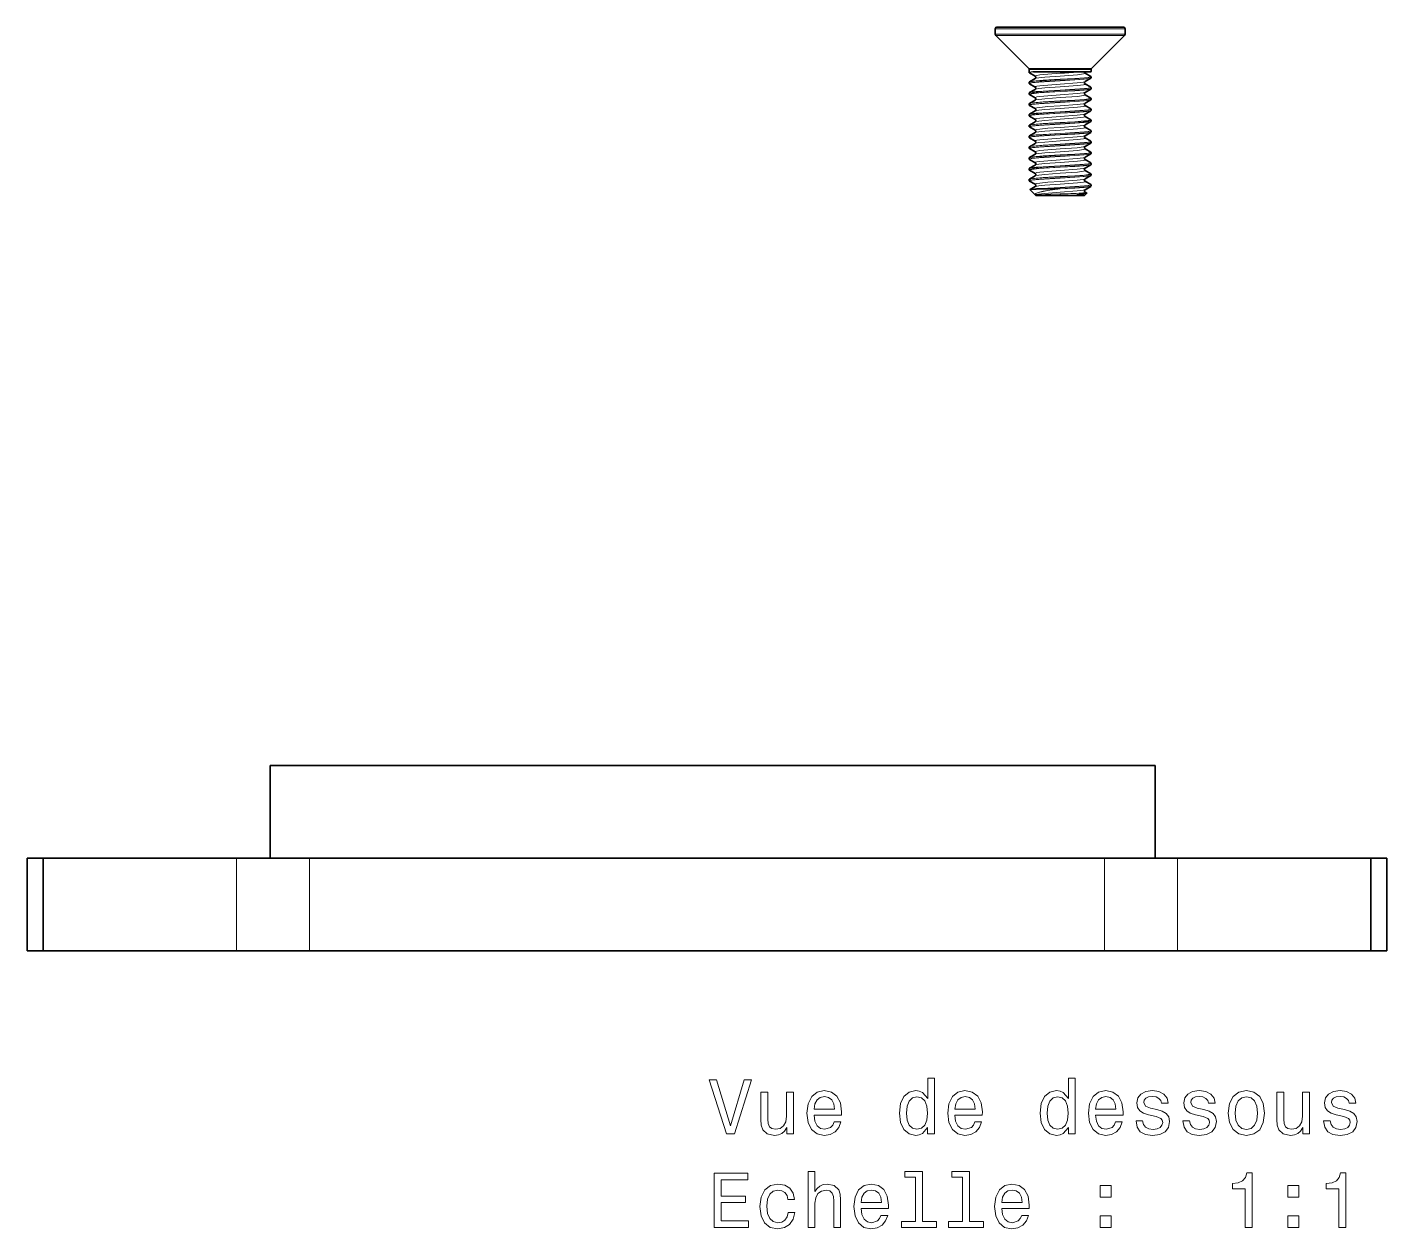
# Model space of a CAD drawing. Extents: x 475 to 928, y 301 to 581.
# Drawn here: x 550.5 to 638.5, y 497.9 to 575.7 of the extents above; entities that cross this region are included whole.
import ezdxf

# ---------------------------------------------------------------- set-up
doc = ezdxf.new("R2010")
doc.units = 0

msp = doc.modelspace()

# ---------------------------------------------------------------- linework, layer by layer
at = {"color": 7, "lineweight": 13, "ltscale": 0.155339}
for p, q in [((619.37, 575.585), (613.156, 575.585)), ((613.156, 575.226), (619.37, 575.226))]:
    msp.add_line(p, q, dxfattribs=at)
at = {"color": 7, "lineweight": 35, "ltscale": 0.008965}
for p, q in [((613.156, 575.226), (613.156, 575.585)), ((621.556, 575.226), (621.556, 575.585))]:
    msp.add_line(p, q, dxfattribs=at)
at = {"color": 7, "lineweight": 35, "ltscale": 0.151642}
msp.add_line((619.322, 575.685), (613.256, 575.685), dxfattribs=at)
at = {"color": 7, "lineweight": 35, "ltscale": 0.053358}
msp.add_line((621.456, 575.685), (619.322, 575.685), dxfattribs=at)
at = {"color": 7, "lineweight": 13, "ltscale": 0.05466}
for p, q in [((621.556, 575.585), (619.37, 575.585)), ((619.37, 575.226), (621.556, 575.226))]:
    msp.add_line(p, q, dxfattribs=at)
at = {"color": 7, "lineweight": 13, "ltscale": 0.154256}
msp.add_line((613.186, 575.156), (619.356, 575.156), dxfattribs=at)
at = {"color": 7, "lineweight": 35, "ltscale": 0.075711}
for p, q in [((615.327, 573.014), (613.186, 575.156)), ((619.386, 573.014), (621.527, 575.156))]:
    msp.add_line(p, q, dxfattribs=at)
at = {"color": 7, "lineweight": 13, "ltscale": 0.054279}
msp.add_line((619.356, 575.156), (621.527, 575.156), dxfattribs=at)
at = {"color": 7, "lineweight": 13, "ltscale": 0.075053}
msp.add_line((618.329, 573.014), (615.327, 573.014), dxfattribs=at)
at = {"color": 7, "lineweight": 13, "ltscale": 0.07397}
msp.add_line((618.315, 572.944), (615.356, 572.944), dxfattribs=at)
at = {"color": 7, "lineweight": 35, "ltscale": 0.004787}
msp.add_line((615.356, 572.752), (615.356, 572.944), dxfattribs=at)
at = {"color": 7, "lineweight": 13, "ltscale": 0.02603}
for p, q in [((618.315, 572.944), (619.356, 572.944)), ((619.356, 572.805), (618.315, 572.805))]:
    msp.add_line(p, q, dxfattribs=at)
at = {"color": 7, "lineweight": 13, "ltscale": 0.02641}
msp.add_line((618.329, 573.014), (619.386, 573.014), dxfattribs=at)
at = {"color": 7, "lineweight": 35, "ltscale": 0.003464}
msp.add_line((619.356, 572.805), (619.356, 572.944), dxfattribs=at)
at = {"color": 7, "lineweight": 35, "ltscale": 0.001608}
for p, q in [((615.356, 572.052), (615.356, 572.116)), ((619.356, 572.402), (619.356, 572.466)), ((619.356, 571.702), (619.356, 571.766)), ((615.356, 570.652), (615.356, 570.716)), ((619.356, 571.002), (619.356, 571.066)), ((619.356, 570.302), (619.356, 570.366)), ((615.356, 569.952), (615.356, 570.016)), ((615.356, 569.252), (615.356, 569.316)), ((615.356, 568.552), (615.356, 568.616)), ((619.356, 568.902), (619.356, 568.966)), ((619.356, 568.202), (619.356, 568.266)), ((615.356, 567.152), (615.356, 567.216)), ((619.356, 567.502), (619.356, 567.566)), ((619.356, 566.802), (619.356, 566.866)), ((615.356, 566.452), (615.356, 566.516)), ((615.356, 565.752), (615.356, 565.816)), ((619.356, 565.402), (619.356, 565.466))]:
    msp.add_line(p, q, dxfattribs=at)
at = {"color": 7, "lineweight": 35, "ltscale": 0.010723}
for p, q in [((615.376, 572.724), (615.747, 572.509)), ((615.376, 572.145), (615.747, 572.36)), ((615.376, 572.024), (615.747, 571.809)), ((619.337, 572.374), (618.966, 572.159)), ((615.376, 571.324), (615.747, 571.109)), ((619.337, 571.674), (618.966, 571.459)), ((615.376, 570.745), (615.747, 570.96)), ((615.376, 570.624), (615.747, 570.409)), ((615.376, 570.045), (615.747, 570.26)), ((619.337, 570.974), (618.966, 570.759)), ((619.337, 570.274), (618.966, 570.059)), ((615.376, 569.924), (615.747, 569.709)), ((615.376, 569.345), (615.747, 569.56)), ((619.337, 569.574), (618.966, 569.359)), ((615.376, 569.224), (615.747, 569.009)), ((615.376, 568.645), (615.747, 568.86)), ((615.376, 568.524), (615.747, 568.309)), ((619.337, 568.874), (618.966, 568.659)), ((615.376, 567.824), (615.747, 567.609)), ((619.337, 568.174), (618.966, 567.959)), ((615.376, 567.245), (615.747, 567.46)), ((615.376, 567.124), (615.747, 566.909)), ((615.376, 566.545), (615.747, 566.76)), ((619.337, 567.474), (618.966, 567.259)), ((619.337, 566.774), (618.966, 566.559)), ((615.376, 566.424), (615.747, 566.209)), ((615.376, 565.845), (615.747, 566.06)), ((619.337, 566.074), (618.966, 565.859)), ((615.376, 565.724), (615.747, 565.509)), ((619.337, 565.374), (618.966, 565.159))]:
    msp.add_line(p, q, dxfattribs=at)
at = {"color": 7, "lineweight": 13, "ltscale": 0.003921}
msp.add_line((615.555, 572.784), (615.399, 572.775), dxfattribs=at)
at = {"color": 7, "lineweight": 13, "ltscale": 0.001999}
msp.add_line((615.555, 572.784), (615.635, 572.785), dxfattribs=at)
at = {"color": 7, "lineweight": 13, "ltscale": 0.045032}
msp.add_line((615.555, 572.784), (617.356, 572.784), dxfattribs=at)
at = {"color": 7, "lineweight": 13, "ltscale": 0.067438}
msp.add_line((618.315, 572.805), (615.618, 572.805), dxfattribs=at)
at = {"color": 7, "lineweight": 35, "ltscale": 0.066763}
msp.add_line((618.306, 572.785), (615.635, 572.785), dxfattribs=at)
at = {"color": 7, "lineweight": 13, "ltscale": 0.024035}
for p, q in [((618.315, 572.283), (617.355, 572.227)), ((618.315, 571.583), (617.355, 571.527)), ((618.315, 570.883), (617.355, 570.827)), ((618.315, 570.183), (617.355, 570.127)), ((618.315, 569.483), (617.355, 569.427)), ((618.315, 568.783), (617.355, 568.727)), ((618.315, 568.083), (617.355, 568.027)), ((618.315, 567.383), (617.355, 567.327)), ((618.315, 566.683), (617.355, 566.627)), ((618.315, 565.983), (617.355, 565.927)), ((618.315, 565.283), (617.355, 565.227))]:
    msp.add_line(p, q, dxfattribs=at)
at = {"color": 7, "lineweight": 13, "ltscale": 0.028497}
msp.add_line((618.496, 572.784), (617.356, 572.784), dxfattribs=at)
at = {"color": 7, "lineweight": 13, "ltscale": 0.02387}
for p, q in [((617.356, 572.309), (618.31, 572.365)), ((617.356, 571.609), (618.31, 571.664)), ((617.356, 570.909), (618.31, 570.964)), ((617.356, 570.209), (618.31, 570.265)), ((617.356, 569.509), (618.31, 569.565)), ((617.356, 568.809), (618.31, 568.865)), ((617.356, 568.109), (618.31, 568.164)), ((617.356, 567.409), (618.31, 567.464)), ((617.356, 566.709), (618.31, 566.765)), ((617.356, 566.009), (618.31, 566.065)), ((617.356, 565.309), (618.31, 565.365))]:
    msp.add_line(p, q, dxfattribs=at)
at = {"color": 7, "lineweight": 13, "ltscale": 0.023913}
for p, q in [((618.311, 572.266), (617.356, 572.21)), ((618.311, 571.566), (617.356, 571.51)), ((618.311, 570.866), (617.356, 570.81)), ((618.311, 570.166), (617.356, 570.11)), ((618.311, 569.466), (617.356, 569.41)), ((618.311, 568.766), (617.356, 568.71)), ((618.311, 568.066), (617.356, 568.01)), ((618.311, 567.366), (617.356, 567.31)), ((618.311, 566.666), (617.356, 566.61)), ((618.311, 565.966), (617.356, 565.91)), ((618.311, 565.266), (617.356, 565.21))]:
    msp.add_line(p, q, dxfattribs=at)
at = {"color": 7, "lineweight": 13, "ltscale": 0.023986}
for p, q in [((617.357, 572.292), (618.315, 572.347)), ((617.357, 571.592), (618.315, 571.647)), ((617.357, 570.892), (618.315, 570.947)), ((617.357, 570.192), (618.315, 570.247)), ((617.357, 569.492), (618.315, 569.547)), ((617.357, 568.792), (618.315, 568.847)), ((617.357, 568.092), (618.315, 568.147)), ((617.357, 567.392), (618.315, 567.447)), ((617.357, 566.692), (618.315, 566.747)), ((617.357, 565.992), (618.315, 566.047)), ((617.357, 565.292), (618.315, 565.347))]:
    msp.add_line(p, q, dxfattribs=at)
at = {"color": 7, "lineweight": 35, "ltscale": 0.025769}
msp.add_line((619.336, 572.785), (618.306, 572.785), dxfattribs=at)
at = {"color": 7, "lineweight": 13, "ltscale": 0.000104709}
msp.add_line((618.496, 572.784), (618.5, 572.785), dxfattribs=at)
at = {"color": 7, "lineweight": 13, "ltscale": 0.000153539}
msp.add_line((618.928, 572.774), (618.922, 572.775), dxfattribs=at)
at = {"color": 7, "lineweight": 35, "ltscale": 0.010724}
for p, q in [((619.337, 572.495), (618.966, 572.71)), ((619.337, 571.795), (618.966, 572.01)), ((615.376, 571.445), (615.747, 571.66)), ((619.337, 571.095), (618.966, 571.31)), ((619.337, 570.395), (618.966, 570.61)), ((619.337, 568.995), (618.966, 569.21)), ((619.337, 568.295), (618.966, 568.51)), ((615.376, 567.945), (615.747, 568.16)), ((619.337, 567.595), (618.966, 567.81)), ((619.337, 566.895), (618.966, 567.11)), ((619.337, 565.495), (618.966, 565.71))]:
    msp.add_line(p, q, dxfattribs=at)
at = {"color": 7, "lineweight": 35, "ltscale": 0.00161}
for p, q in [((615.356, 571.352), (615.356, 571.417)), ((619.356, 569.602), (619.356, 569.667)), ((615.356, 567.852), (615.356, 567.917)), ((619.356, 566.102), (619.356, 566.167))]:
    msp.add_line(p, q, dxfattribs=at)
at = {"color": 7, "lineweight": 35, "ltscale": 0.010725}
for p, q in [((619.337, 569.695), (618.966, 569.91)), ((619.337, 566.195), (618.966, 566.41))]:
    msp.add_line(p, q, dxfattribs=at)
at = {"color": 7, "lineweight": 35, "ltscale": 0.01235}
msp.add_line((615.757, 564.808), (615.408, 565.158), dxfattribs=at)
at = {"color": 7, "lineweight": 35, "ltscale": 0.009719}
msp.add_line((615.41, 565.165), (615.747, 565.36), dxfattribs=at)
at = {"color": 7, "lineweight": 35, "ltscale": 0.025659}
msp.add_line((617.038, 565.209), (616.011, 565.209), dxfattribs=at)
at = {"color": 7, "lineweight": 13, "ltscale": 0.007955}
msp.add_line((617.355, 565.227), (617.038, 565.209), dxfattribs=at)
at = {"color": 7, "lineweight": 35, "ltscale": 8.30168e-05}
msp.add_line((617.186, 565.203), (617.187, 565.2), dxfattribs=at)
at = {"color": 7, "lineweight": 13, "ltscale": 0.004238}
msp.add_line((617.356, 565.21), (617.187, 565.2), dxfattribs=at)
at = {"color": 7, "lineweight": 35, "ltscale": 0.003297}
msp.add_line((619.08, 564.944), (618.966, 565.01), dxfattribs=at)
at = {"color": 7, "lineweight": 13, "ltscale": 0.000131836}
msp.add_line((615.737, 564.835), (615.741, 564.831), dxfattribs=at)
at = {"color": 7, "lineweight": 35, "ltscale": 0.024123}
msp.add_line((615.815, 564.785), (616.78, 564.785), dxfattribs=at)
at = {"color": 7, "lineweight": 13, "ltscale": 0.015201}
msp.add_line((617.356, 564.885), (616.749, 564.865), dxfattribs=at)
at = {"color": 7, "lineweight": 35, "ltscale": 0.014453}
msp.add_line((617.358, 564.785), (616.78, 564.785), dxfattribs=at)
at = {"color": 7, "lineweight": 13, "ltscale": 0.002489}
msp.add_line((617.358, 564.785), (617.356, 564.885), dxfattribs=at)
at = {"color": 7, "lineweight": 35, "ltscale": 0.026077}
msp.add_line((618.401, 564.785), (617.358, 564.785), dxfattribs=at)
at = {"color": 7, "lineweight": 35, "ltscale": 0.012453}
msp.add_line((618.899, 564.785), (618.401, 564.785), dxfattribs=at)
at = {"color": 7, "lineweight": 13, "ltscale": 0.012946}
msp.add_line((618.956, 564.808), (618.438, 564.808), dxfattribs=at)
at = {"color": 7, "lineweight": 13, "ltscale": 0.008815}
msp.add_line((618.728, 564.934), (619.081, 564.934), dxfattribs=at)
at = {"color": 7, "lineweight": 35, "ltscale": 0.004506}
msp.add_line((618.956, 564.808), (619.083, 564.936), dxfattribs=at)
at = {"color": 7, "lineweight": 35, "ltscale": 6.95908e-05}
msp.add_line((619.083, 564.936), (619.081, 564.934), dxfattribs=at)
at = {"color": 7, "lineweight": 35, "ltscale": 0.15}
for p, q in [((566.225, 521.872), (566.225, 527.872)), ((623.513, 521.872), (623.513, 527.872)), ((550.5, 515.872), (550.5, 521.872)), ((551.529, 521.872), (551.529, 515.872)), ((637.471, 521.872), (637.471, 515.872)), ((638.5, 515.872), (638.5, 521.872))]:
    msp.add_line(p, q, dxfattribs=at)
at = {"color": 7, "lineweight": 35}
for p, q in [((623.513, 527.872), (566.225, 527.872)), ((620.231, 521.872), (568.769, 521.872)), ((620.231, 515.872), (568.769, 515.872))]:
    msp.add_line(p, q, dxfattribs=at)
at = {"color": 7, "lineweight": 35, "ltscale": 0.025726}
msp.add_line((551.529, 521.872), (550.5, 521.872), dxfattribs=at)
at = {"color": 7, "lineweight": 35, "ltscale": 0.313062}
for p, q in [((564.052, 521.872), (551.529, 521.872)), ((637.471, 521.872), (624.948, 521.872)), ((551.529, 515.872), (564.052, 515.872)), ((624.948, 515.872), (637.471, 515.872))]:
    msp.add_line(p, q, dxfattribs=at)
at = {"color": 7, "lineweight": 13, "ltscale": 0.15}
for p, q in [((564.052, 515.872), (564.052, 521.872)), ((568.769, 515.872), (568.769, 521.872)), ((620.231, 521.872), (620.231, 515.872)), ((624.948, 521.872), (624.948, 515.872))]:
    msp.add_line(p, q, dxfattribs=at)
at = {"color": 7, "lineweight": 35, "ltscale": 0.117937}
for p, q in [((568.769, 521.872), (564.052, 521.872)), ((624.948, 521.872), (620.231, 521.872)), ((568.769, 515.872), (564.052, 515.872)), ((624.948, 515.872), (620.231, 515.872))]:
    msp.add_line(p, q, dxfattribs=at)
at = {"color": 7, "lineweight": 35, "ltscale": 0.025702}
for p, q in [((638.5, 521.872), (637.472, 521.872)), ((638.5, 515.872), (637.472, 515.872))]:
    msp.add_line(p, q, dxfattribs=at)
at = {"color": 7, "lineweight": 35, "ltscale": 0.030038}
msp.add_line((551.702, 515.872), (550.5, 515.872), dxfattribs=at)
at = {"color": 7, "lineweight": 13}
for points in [[(615.399, 572.775), (615.37, 572.765), (615.361, 572.76), (615.357, 572.755), (615.356, 572.752)], [(615.356, 572.116), (615.357, 572.119), (615.361, 572.124), (615.369, 572.129), (615.397, 572.139), (615.467, 572.154), (615.694, 572.182), (616.167, 572.221), (617.357, 572.292)], [(617.355, 572.227), (616.039, 572.147), (615.562, 572.103), (615.38, 572.069), (615.364, 572.062), (615.359, 572.058), (615.357, 572.054), (615.356, 572.052)], [(615.555, 572.784), (615.423, 572.761), (615.385, 572.75), (615.371, 572.742), (615.368, 572.739), (615.367, 572.736), (615.367, 572.733), (615.368, 572.73), (615.376, 572.724)], [(617.356, 572.21), (615.982, 572.125), (615.514, 572.078), (615.402, 572.056), (615.374, 572.045), (615.368, 572.04), (615.367, 572.037), (615.367, 572.033), (615.367, 572.032), (615.37, 572.028), (615.376, 572.024)], [(615.376, 572.145), (615.393, 572.152), (615.454, 572.167), (615.811, 572.21), (616.267, 572.244), (617.356, 572.309)], [(615.747, 572.509), (615.739, 572.514), (615.737, 572.517), (615.735, 572.521), (615.735, 572.523), (615.738, 572.528), (615.742, 572.532), (615.758, 572.54), (615.857, 572.565), (616.041, 572.591), (616.552, 572.639), (617.356, 572.697)], [(615.747, 572.36), (615.793, 572.377), (615.974, 572.408), (616.369, 572.449), (617.356, 572.522)], [(617.356, 572.522), (618.479, 572.607), (618.87, 572.656), (618.955, 572.678), (618.97, 572.686), (618.974, 572.69), (618.977, 572.696), (618.977, 572.699), (618.976, 572.702), (618.966, 572.71)], [(617.356, 571.997), (618.462, 572.08), (618.856, 572.128), (618.942, 572.148), (618.966, 572.159)], [(617.356, 571.822), (618.479, 571.907), (618.87, 571.956), (618.955, 571.978), (618.97, 571.986), (618.974, 571.99), (618.977, 571.996), (618.977, 571.999), (618.976, 572.002), (618.966, 572.01)], [(619.337, 572.495), (619.345, 572.488), (619.346, 572.485), (619.346, 572.482), (619.345, 572.479), (619.34, 572.475), (619.309, 572.462), (619.172, 572.437), (618.943, 572.412), (618.31, 572.365)], [(619.337, 572.374), (619.32, 572.367), (619.26, 572.352), (618.907, 572.309), (618.311, 572.266)], [(619.356, 572.466), (619.356, 572.464), (619.353, 572.46), (619.347, 572.456), (619.326, 572.447), (619.096, 572.409), (618.315, 572.347)], [(619.356, 572.402), (619.356, 572.4), (619.353, 572.396), (619.347, 572.391), (619.326, 572.383), (619.096, 572.345), (618.315, 572.283)], [(615.356, 571.417), (615.357, 571.419), (615.361, 571.424), (615.369, 571.429), (615.397, 571.439), (615.467, 571.454), (615.694, 571.482), (616.167, 571.521), (617.357, 571.592)], [(617.355, 571.527), (616.039, 571.447), (615.562, 571.403), (615.38, 571.369), (615.364, 571.362), (615.359, 571.358), (615.357, 571.354), (615.356, 571.352)], [(617.356, 571.51), (615.982, 571.425), (615.514, 571.378), (615.402, 571.356), (615.374, 571.345), (615.368, 571.34), (615.367, 571.337), (615.367, 571.333), (615.367, 571.332), (615.37, 571.328), (615.376, 571.324)], [(615.376, 571.445), (615.393, 571.452), (615.454, 571.467), (615.811, 571.51), (616.267, 571.544), (617.356, 571.609)], [(615.747, 571.809), (615.739, 571.814), (615.737, 571.817), (615.735, 571.821), (615.735, 571.823), (615.738, 571.828), (615.742, 571.832), (615.758, 571.84), (615.857, 571.865), (616.041, 571.891), (616.552, 571.939), (617.356, 571.997)], [(615.747, 571.109), (615.739, 571.114), (615.737, 571.117), (615.735, 571.121), (615.735, 571.123), (615.738, 571.128), (615.742, 571.132), (615.758, 571.14), (615.857, 571.165), (616.041, 571.191), (616.552, 571.239), (617.356, 571.297)], [(615.747, 571.66), (615.793, 571.677), (615.974, 571.708), (616.369, 571.749), (617.356, 571.822)], [(615.747, 570.96), (615.793, 570.977), (615.974, 571.008), (616.369, 571.049), (617.356, 571.122)], [(617.356, 571.297), (618.462, 571.38), (618.856, 571.428), (618.942, 571.448), (618.966, 571.459)], [(617.356, 571.122), (618.479, 571.207), (618.87, 571.256), (618.955, 571.278), (618.97, 571.286), (618.974, 571.29), (618.977, 571.296), (618.977, 571.299), (618.976, 571.302), (618.966, 571.31)], [(619.337, 571.795), (619.345, 571.788), (619.346, 571.785), (619.346, 571.782), (619.345, 571.779), (619.34, 571.775), (619.309, 571.762), (619.172, 571.737), (618.943, 571.712), (618.31, 571.664)], [(619.337, 571.674), (619.32, 571.667), (619.26, 571.652), (618.907, 571.609), (618.311, 571.566)], [(619.356, 571.766), (619.356, 571.764), (619.353, 571.76), (619.347, 571.756), (619.326, 571.747), (619.096, 571.709), (618.315, 571.647)], [(619.356, 571.702), (619.356, 571.7), (619.353, 571.696), (619.347, 571.691), (619.326, 571.683), (619.096, 571.645), (618.315, 571.583)], [(615.356, 570.716), (615.357, 570.719), (615.361, 570.724), (615.369, 570.729), (615.397, 570.739), (615.467, 570.754), (615.694, 570.782), (616.167, 570.821), (617.357, 570.892)], [(617.355, 570.827), (616.039, 570.747), (615.562, 570.703), (615.38, 570.669), (615.364, 570.662), (615.359, 570.658), (615.357, 570.654), (615.356, 570.652)], [(617.356, 570.81), (615.982, 570.725), (615.514, 570.678), (615.402, 570.656), (615.374, 570.645), (615.368, 570.64), (615.367, 570.637), (615.367, 570.633), (615.367, 570.632), (615.37, 570.628), (615.376, 570.624)], [(615.376, 570.745), (615.393, 570.752), (615.454, 570.767), (615.811, 570.81), (616.267, 570.844), (617.356, 570.909)], [(615.747, 570.409), (615.739, 570.414), (615.737, 570.417), (615.735, 570.421), (615.735, 570.423), (615.738, 570.428), (615.742, 570.432), (615.758, 570.44), (615.857, 570.465), (616.041, 570.491), (616.552, 570.539), (617.356, 570.597)], [(615.747, 570.26), (615.793, 570.277), (615.974, 570.308), (616.369, 570.349), (617.356, 570.422)], [(617.356, 570.597), (618.462, 570.68), (618.856, 570.728), (618.942, 570.748), (618.966, 570.759)], [(617.356, 570.422), (618.479, 570.507), (618.87, 570.556), (618.955, 570.578), (618.97, 570.586), (618.974, 570.59), (618.977, 570.596), (618.977, 570.599), (618.976, 570.602), (618.966, 570.61)], [(619.337, 571.095), (619.345, 571.088), (619.346, 571.085), (619.346, 571.082), (619.345, 571.079), (619.34, 571.075), (619.309, 571.062), (619.172, 571.037), (618.943, 571.012), (618.31, 570.964)], [(619.337, 570.395), (619.345, 570.388), (619.346, 570.385), (619.346, 570.382), (619.345, 570.379), (619.34, 570.375), (619.309, 570.362), (619.172, 570.337), (618.943, 570.312), (618.31, 570.265)], [(619.337, 570.974), (619.32, 570.967), (619.26, 570.952), (618.907, 570.909), (618.311, 570.866)], [(619.337, 570.274), (619.32, 570.267), (619.26, 570.252), (618.907, 570.209), (618.311, 570.166)], [(619.356, 571.066), (619.356, 571.064), (619.353, 571.06), (619.347, 571.056), (619.326, 571.047), (619.096, 571.009), (618.315, 570.947)], [(619.356, 571.002), (619.356, 571), (619.353, 570.996), (619.347, 570.991), (619.326, 570.983), (619.096, 570.945), (618.315, 570.883)], [(619.356, 570.366), (619.356, 570.364), (619.353, 570.36), (619.347, 570.356), (619.326, 570.347), (619.096, 570.309), (618.315, 570.247)], [(619.356, 570.302), (619.356, 570.3), (619.353, 570.296), (619.347, 570.291), (619.326, 570.283), (619.096, 570.245), (618.315, 570.183)], [(615.356, 570.016), (615.357, 570.019), (615.361, 570.024), (615.369, 570.029), (615.397, 570.039), (615.467, 570.054), (615.694, 570.082), (616.167, 570.121), (617.357, 570.192)], [(617.355, 570.127), (616.039, 570.047), (615.562, 570.003), (615.38, 569.969), (615.364, 569.962), (615.359, 569.958), (615.357, 569.954), (615.356, 569.952)], [(615.356, 569.316), (615.357, 569.319), (615.361, 569.324), (615.369, 569.329), (615.397, 569.339), (615.467, 569.354), (615.694, 569.382), (616.167, 569.421), (617.357, 569.492)], [(617.355, 569.427), (616.039, 569.347), (615.562, 569.303), (615.38, 569.269), (615.364, 569.262), (615.359, 569.258), (615.357, 569.254), (615.356, 569.252)], [(617.356, 570.11), (615.982, 570.025), (615.514, 569.978), (615.402, 569.956), (615.374, 569.945), (615.368, 569.94), (615.367, 569.937), (615.367, 569.933), (615.367, 569.932), (615.37, 569.928), (615.376, 569.924)], [(617.356, 569.41), (615.982, 569.325), (615.514, 569.278), (615.402, 569.256), (615.374, 569.245), (615.368, 569.24), (615.367, 569.237), (615.367, 569.233), (615.367, 569.232), (615.37, 569.228), (615.376, 569.224)], [(615.376, 570.045), (615.393, 570.052), (615.454, 570.067), (615.811, 570.11), (616.267, 570.144), (617.356, 570.209)], [(615.376, 569.345), (615.393, 569.352), (615.454, 569.367), (615.811, 569.41), (616.267, 569.444), (617.356, 569.509)], [(615.747, 569.709), (615.739, 569.714), (615.737, 569.717), (615.735, 569.721), (615.735, 569.724), (615.738, 569.728), (615.742, 569.732), (615.758, 569.74), (615.857, 569.765), (616.041, 569.791), (616.552, 569.839), (617.356, 569.897)], [(615.747, 569.56), (615.793, 569.577), (615.974, 569.608), (616.369, 569.649), (617.356, 569.722)], [(617.356, 569.897), (618.462, 569.98), (618.856, 570.028), (618.942, 570.048), (618.966, 570.059)], [(617.356, 569.722), (618.479, 569.807), (618.87, 569.856), (618.955, 569.878), (618.97, 569.886), (618.974, 569.89), (618.977, 569.896), (618.977, 569.899), (618.976, 569.902), (618.966, 569.91)], [(619.337, 569.695), (619.345, 569.688), (619.346, 569.685), (619.346, 569.682), (619.345, 569.679), (619.34, 569.675), (619.309, 569.662), (619.172, 569.637), (618.943, 569.612), (618.31, 569.565)], [(619.337, 569.574), (619.32, 569.567), (619.26, 569.552), (618.907, 569.509), (618.311, 569.466)], [(619.356, 569.667), (619.356, 569.664), (619.353, 569.66), (619.347, 569.656), (619.326, 569.647), (619.096, 569.609), (618.315, 569.547)], [(619.356, 569.602), (619.356, 569.6), (619.353, 569.596), (619.347, 569.591), (619.326, 569.583), (619.096, 569.545), (618.315, 569.483)], [(615.356, 568.616), (615.357, 568.619), (615.361, 568.624), (615.369, 568.629), (615.397, 568.639), (615.467, 568.654), (615.694, 568.682), (616.167, 568.721), (617.357, 568.792)], [(617.355, 568.727), (616.039, 568.647), (615.562, 568.603), (615.38, 568.569), (615.364, 568.562), (615.359, 568.558), (615.357, 568.554), (615.356, 568.552)], [(617.356, 568.71), (615.982, 568.625), (615.514, 568.578), (615.402, 568.556), (615.374, 568.545), (615.368, 568.54), (615.367, 568.537), (615.367, 568.533), (615.367, 568.532), (615.37, 568.528), (615.376, 568.524)], [(615.376, 568.645), (615.393, 568.652), (615.454, 568.667), (615.811, 568.71), (616.267, 568.744), (617.356, 568.809)], [(615.747, 569.009), (615.739, 569.014), (615.737, 569.017), (615.735, 569.021), (615.735, 569.023), (615.738, 569.028), (615.742, 569.032), (615.758, 569.04), (615.857, 569.065), (616.041, 569.091), (616.552, 569.139), (617.356, 569.197)], [(615.747, 568.309), (615.739, 568.314), (615.737, 568.317), (615.735, 568.321), (615.735, 568.323), (615.738, 568.328), (615.742, 568.332), (615.758, 568.34), (615.857, 568.365), (616.041, 568.391), (616.552, 568.439), (617.356, 568.497)], [(615.747, 568.86), (615.793, 568.877), (615.974, 568.908), (616.369, 568.949), (617.356, 569.022)], [(617.356, 569.197), (618.462, 569.28), (618.856, 569.328), (618.942, 569.348), (618.966, 569.359)], [(617.356, 569.022), (618.479, 569.107), (618.87, 569.156), (618.955, 569.178), (618.97, 569.186), (618.974, 569.19), (618.977, 569.196), (618.977, 569.199), (618.976, 569.202), (618.966, 569.21)], [(617.356, 568.497), (618.462, 568.58), (618.856, 568.628), (618.942, 568.648), (618.966, 568.659)], [(617.356, 568.322), (618.479, 568.407), (618.87, 568.456), (618.955, 568.478), (618.97, 568.486), (618.974, 568.49), (618.977, 568.496), (618.977, 568.499), (618.976, 568.502), (618.966, 568.51)], [(619.337, 568.995), (619.345, 568.988), (619.346, 568.985), (619.346, 568.982), (619.345, 568.979), (619.34, 568.975), (619.309, 568.962), (619.172, 568.937), (618.943, 568.912), (618.31, 568.865)], [(619.337, 568.874), (619.32, 568.867), (619.26, 568.852), (618.907, 568.809), (618.311, 568.766)], [(619.356, 568.966), (619.356, 568.964), (619.353, 568.96), (619.347, 568.956), (619.326, 568.947), (619.096, 568.909), (618.315, 568.847)], [(619.356, 568.902), (619.356, 568.9), (619.353, 568.896), (619.347, 568.891), (619.326, 568.883), (619.096, 568.845), (618.315, 568.783)], [(615.356, 567.917), (615.357, 567.919), (615.361, 567.924), (615.369, 567.929), (615.397, 567.939), (615.467, 567.954), (615.694, 567.982), (616.167, 568.021), (617.357, 568.092)], [(617.355, 568.027), (616.039, 567.947), (615.562, 567.903), (615.38, 567.869), (615.364, 567.862), (615.359, 567.858), (615.357, 567.854), (615.356, 567.852)], [(617.356, 568.01), (615.982, 567.925), (615.514, 567.878), (615.402, 567.856), (615.374, 567.845), (615.368, 567.84), (615.367, 567.837), (615.367, 567.833), (615.367, 567.832), (615.37, 567.828), (615.376, 567.824)], [(615.376, 567.945), (615.393, 567.952), (615.454, 567.967), (615.811, 568.01), (616.267, 568.044), (617.356, 568.109)], [(615.747, 567.609), (615.739, 567.614), (615.737, 567.617), (615.735, 567.621), (615.735, 567.623), (615.738, 567.628), (615.742, 567.632), (615.758, 567.64), (615.857, 567.665), (616.041, 567.691), (616.552, 567.739), (617.356, 567.797)], [(615.747, 568.16), (615.793, 568.177), (615.974, 568.208), (616.369, 568.249), (617.356, 568.322)], [(615.747, 567.46), (615.793, 567.477), (615.974, 567.508), (616.369, 567.549), (617.356, 567.622)], [(617.356, 567.797), (618.462, 567.88), (618.856, 567.928), (618.942, 567.948), (618.966, 567.959)], [(617.356, 567.622), (618.479, 567.707), (618.87, 567.756), (618.955, 567.778), (618.97, 567.786), (618.974, 567.79), (618.977, 567.796), (618.977, 567.799), (618.976, 567.802), (618.966, 567.81)], [(619.337, 568.295), (619.345, 568.288), (619.346, 568.285), (619.346, 568.282), (619.345, 568.279), (619.34, 568.275), (619.309, 568.262), (619.172, 568.237), (618.943, 568.212), (618.31, 568.164)], [(619.337, 568.174), (619.32, 568.167), (619.26, 568.152), (618.907, 568.109), (618.311, 568.066)], [(619.356, 568.266), (619.356, 568.264), (619.353, 568.26), (619.347, 568.256), (619.326, 568.247), (619.096, 568.209), (618.315, 568.147)], [(619.356, 568.202), (619.356, 568.2), (619.353, 568.196), (619.347, 568.191), (619.326, 568.183), (619.096, 568.145), (618.315, 568.083)], [(615.356, 567.216), (615.357, 567.219), (615.361, 567.224), (615.369, 567.229), (615.397, 567.239), (615.467, 567.254), (615.694, 567.282), (616.167, 567.321), (617.357, 567.392)], [(617.355, 567.327), (616.039, 567.247), (615.562, 567.203), (615.38, 567.169), (615.364, 567.162), (615.359, 567.158), (615.357, 567.154), (615.356, 567.152)], [(617.356, 567.31), (615.982, 567.225), (615.514, 567.178), (615.402, 567.156), (615.374, 567.145), (615.368, 567.14), (615.367, 567.137), (615.367, 567.133), (615.367, 567.132), (615.37, 567.128), (615.376, 567.124)], [(615.376, 567.245), (615.393, 567.252), (615.454, 567.267), (615.811, 567.31), (616.267, 567.344), (617.356, 567.409)], [(615.747, 566.909), (615.739, 566.914), (615.737, 566.917), (615.735, 566.921), (615.735, 566.923), (615.738, 566.928), (615.742, 566.932), (615.758, 566.94), (615.857, 566.965), (616.041, 566.991), (616.552, 567.039), (617.356, 567.097)], [(615.747, 566.76), (615.793, 566.777), (615.974, 566.808), (616.369, 566.849), (617.356, 566.922)], [(617.356, 567.097), (618.462, 567.18), (618.856, 567.228), (618.942, 567.248), (618.966, 567.259)], [(617.356, 566.922), (618.479, 567.007), (618.87, 567.056), (618.955, 567.078), (618.97, 567.086), (618.974, 567.09), (618.977, 567.096), (618.977, 567.099), (618.976, 567.102), (618.966, 567.11)], [(619.337, 567.595), (619.345, 567.588), (619.346, 567.585), (619.346, 567.582), (619.345, 567.579), (619.34, 567.575), (619.309, 567.562), (619.172, 567.537), (618.943, 567.512), (618.31, 567.464)], [(619.337, 566.895), (619.345, 566.888), (619.346, 566.885), (619.346, 566.882), (619.345, 566.879), (619.34, 566.875), (619.309, 566.862), (619.172, 566.837), (618.943, 566.812), (618.31, 566.765)], [(619.337, 567.474), (619.32, 567.467), (619.26, 567.452), (618.907, 567.409), (618.311, 567.366)], [(619.337, 566.774), (619.32, 566.767), (619.26, 566.752), (618.907, 566.709), (618.311, 566.666)], [(619.356, 567.566), (619.356, 567.564), (619.353, 567.56), (619.347, 567.556), (619.326, 567.547), (619.096, 567.509), (618.315, 567.447)], [(619.356, 567.502), (619.356, 567.5), (619.353, 567.496), (619.347, 567.491), (619.326, 567.483), (619.096, 567.445), (618.315, 567.383)], [(619.356, 566.866), (619.356, 566.864), (619.353, 566.86), (619.347, 566.856), (619.326, 566.847), (619.096, 566.809), (618.315, 566.747)], [(619.356, 566.802), (619.356, 566.8), (619.353, 566.796), (619.347, 566.791), (619.326, 566.783), (619.096, 566.745), (618.315, 566.683)], [(615.356, 566.516), (615.357, 566.519), (615.361, 566.524), (615.369, 566.529), (615.397, 566.539), (615.467, 566.554), (615.694, 566.582), (616.167, 566.621), (617.357, 566.692)], [(617.355, 566.627), (616.039, 566.547), (615.562, 566.503), (615.38, 566.469), (615.364, 566.462), (615.359, 566.458), (615.357, 566.454), (615.356, 566.452)], [(615.356, 565.816), (615.357, 565.819), (615.361, 565.824), (615.369, 565.829), (615.397, 565.839), (615.467, 565.854), (615.694, 565.882), (616.167, 565.921), (617.357, 565.992)], [(617.355, 565.927), (616.039, 565.847), (615.562, 565.803), (615.38, 565.769), (615.364, 565.762), (615.359, 565.758), (615.357, 565.754), (615.356, 565.752)], [(617.356, 566.61), (615.982, 566.525), (615.514, 566.478), (615.402, 566.456), (615.374, 566.445), (615.368, 566.44), (615.367, 566.437), (615.367, 566.433), (615.367, 566.432), (615.37, 566.428), (615.376, 566.424)], [(617.356, 565.91), (615.982, 565.825), (615.514, 565.778), (615.402, 565.756), (615.374, 565.745), (615.368, 565.74), (615.367, 565.737), (615.367, 565.733), (615.367, 565.732), (615.37, 565.728), (615.376, 565.724)], [(615.376, 566.545), (615.393, 566.552), (615.454, 566.567), (615.811, 566.61), (616.267, 566.644), (617.356, 566.709)], [(615.376, 565.845), (615.393, 565.852), (615.454, 565.867), (615.811, 565.91), (616.267, 565.944), (617.356, 566.009)], [(615.747, 566.209), (615.739, 566.214), (615.737, 566.217), (615.735, 566.221), (615.735, 566.224), (615.738, 566.228), (615.742, 566.232), (615.758, 566.24), (615.857, 566.265), (616.041, 566.291), (616.552, 566.339), (617.356, 566.397)], [(615.747, 566.06), (615.793, 566.077), (615.974, 566.108), (616.369, 566.149), (617.356, 566.222)], [(617.356, 566.397), (618.462, 566.48), (618.856, 566.528), (618.942, 566.548), (618.966, 566.559)], [(617.356, 566.222), (618.479, 566.307), (618.87, 566.356), (618.955, 566.378), (618.97, 566.386), (618.974, 566.39), (618.977, 566.396), (618.977, 566.399), (618.976, 566.402), (618.966, 566.41)], [(617.356, 565.697), (618.462, 565.78), (618.856, 565.828), (618.942, 565.848), (618.966, 565.859)], [(619.337, 566.195), (619.345, 566.188), (619.346, 566.185), (619.346, 566.182), (619.345, 566.179), (619.34, 566.175), (619.309, 566.162), (619.172, 566.137), (618.943, 566.112), (618.31, 566.065)], [(619.337, 566.074), (619.32, 566.067), (619.26, 566.052), (618.907, 566.009), (618.311, 565.966)], [(619.356, 566.167), (619.356, 566.164), (619.353, 566.16), (619.347, 566.156), (619.326, 566.147), (619.096, 566.109), (618.315, 566.047)], [(619.356, 566.102), (619.356, 566.1), (619.353, 566.096), (619.347, 566.091), (619.326, 566.083), (619.096, 566.045), (618.315, 565.983)], [(617.356, 565.309), (616.171, 565.238), (615.7, 565.199)], [(617.186, 565.203), (616.539, 565.109), (616.258, 565.058), (615.929, 564.979), (615.792, 564.923), (615.753, 564.895), (615.734, 564.866), (615.737, 564.835)], [(615.747, 565.509), (615.739, 565.514), (615.737, 565.517), (615.735, 565.521), (615.735, 565.523), (615.738, 565.528), (615.742, 565.532), (615.758, 565.54), (615.857, 565.565), (616.041, 565.591), (616.552, 565.639), (617.356, 565.697)], [(617.187, 565.2), (616.541, 565.105), (616.261, 565.055), (615.933, 564.975), (615.784, 564.912), (615.748, 564.88), (615.737, 564.856), (615.741, 564.831)], [(615.741, 564.831), (615.751, 564.837), (615.781, 564.848), (615.956, 564.881), (616.352, 564.922), (617.356, 564.997)], [(615.747, 565.36), (615.793, 565.377), (615.974, 565.408), (616.369, 565.449), (617.356, 565.522)], [(617.356, 565.522), (618.479, 565.607), (618.87, 565.656), (618.955, 565.678), (618.97, 565.686), (618.974, 565.69), (618.977, 565.696), (618.977, 565.699), (618.976, 565.702), (618.966, 565.71)], [(617.356, 564.997), (618.462, 565.08), (618.856, 565.128), (618.942, 565.148), (618.966, 565.159)], [(619.337, 565.495), (619.345, 565.488), (619.346, 565.485), (619.346, 565.482), (619.345, 565.479), (619.34, 565.475), (619.309, 565.462), (619.172, 565.437), (618.943, 565.412), (618.31, 565.365)], [(619.337, 565.374), (619.32, 565.367), (619.26, 565.352), (618.907, 565.309), (618.311, 565.266)], [(619.356, 565.466), (619.356, 565.464), (619.353, 565.46), (619.347, 565.456), (619.326, 565.447), (619.096, 565.409), (618.315, 565.347)], [(619.356, 565.402), (619.356, 565.4), (619.353, 565.396), (619.347, 565.391), (619.326, 565.383), (619.096, 565.345), (618.315, 565.283)], [(618.728, 564.934), (618.928, 564.969), (618.962, 564.982), (618.972, 564.988), (618.976, 564.993), (618.977, 564.995), (618.977, 565), (618.975, 565.003), (618.966, 565.01)], [(615.758, 564.809), (615.768, 564.812), (615.807, 564.818), (616.054, 564.837), (616.749, 564.865)]]:
    msp.add_lwpolyline(points, dxfattribs=at)
at = {"color": 7, "lineweight": 35}
for points in [[(615.7, 565.199), (615.458, 565.177), (615.42, 565.169), (615.41, 565.165)], [(618.759, 564.87), (618.58, 564.841), (618.477, 564.823), (618.438, 564.808)], [(619.081, 564.934), (619.072, 564.93), (619.037, 564.92), (618.759, 564.87)]]:
    msp.add_lwpolyline(points, dxfattribs=at)
at = {"color": 7, "lineweight": 13}
for points in [[(596.896, 507.521), (596.018, 504.54), (595.115, 507.521), (594.636, 507.521), (595.766, 504.016), (596.27, 504.016), (597.375, 507.521)], [(608.782, 504.434), (608.782, 504.016), (609.226, 504.016), (609.226, 507.637), (608.787, 507.637), (608.787, 506.31), (608.45, 506.694), (608.243, 506.784), (608.006, 506.82), (607.577, 506.719), (607.244, 506.436), (607.027, 505.982), (606.952, 505.372), (607.027, 504.762), (607.244, 504.303), (607.577, 504.016), (608.006, 503.92), (608.243, 503.955), (608.455, 504.046)], [(617.891, 504.434), (617.891, 504.016), (618.334, 504.016), (618.334, 507.637), (617.896, 507.637), (617.896, 506.31), (617.558, 506.694), (617.351, 506.784), (617.114, 506.82), (616.685, 506.719), (616.352, 506.436), (616.135, 505.982), (616.06, 505.372), (616.135, 504.762), (616.352, 504.303), (616.685, 504.016), (617.114, 503.92), (617.351, 503.955), (617.563, 504.046)], [(600.098, 506.724), (599.654, 506.724), (599.654, 505.16), (599.604, 504.797), (599.458, 504.535), (599.231, 504.374), (598.933, 504.323), (598.696, 504.364), (598.545, 504.485), (598.459, 504.691), (598.439, 504.984), (598.439, 506.724), (597.995, 506.724), (597.995, 504.944), (598.01, 504.586), (598.106, 504.288), (598.398, 504.016), (598.867, 503.92), (599.12, 503.955), (599.336, 504.046), (599.523, 504.202), (599.674, 504.429), (599.674, 504.016), (600.098, 504.016)], [(601.434, 505.241), (603.21, 505.241), (603.215, 505.448), (603.134, 506.028), (602.912, 506.462), (602.559, 506.724), (602.09, 506.82), (601.631, 506.719), (601.278, 506.436), (601.051, 505.977), (600.97, 505.372), (601.046, 504.752), (601.273, 504.298), (601.621, 504.016), (602.075, 503.92), (602.468, 503.985), (602.791, 504.157), (603.028, 504.429), (603.164, 504.792), (602.726, 504.792), (602.635, 504.591), (602.504, 504.439), (602.13, 504.318), (601.843, 504.374), (601.626, 504.55), (601.485, 504.838), (601.434, 505.226)], [(601.434, 505.614), (601.49, 505.962), (601.626, 506.22), (601.833, 506.376), (602.105, 506.431), (602.372, 506.376), (602.579, 506.22), (602.705, 505.962), (602.751, 505.614)], [(608.081, 506.421), (608.374, 506.351), (608.596, 506.154), (608.727, 505.826), (608.777, 505.372), (608.727, 504.913), (608.596, 504.586), (608.374, 504.384), (608.081, 504.318), (607.804, 504.384), (607.592, 504.586), (607.451, 504.918), (607.406, 505.372), (607.451, 505.821), (607.592, 506.149), (607.804, 506.351)], [(610.542, 505.241), (612.318, 505.241), (612.323, 505.448), (612.242, 506.028), (612.02, 506.462), (611.667, 506.724), (611.198, 506.82), (610.739, 506.719), (610.386, 506.436), (610.159, 505.977), (610.079, 505.372), (610.154, 504.752), (610.381, 504.298), (610.729, 504.016), (611.183, 503.92), (611.576, 503.985), (611.899, 504.157), (612.136, 504.429), (612.272, 504.792), (611.834, 504.792), (611.743, 504.591), (611.612, 504.439), (611.238, 504.318), (610.951, 504.374), (610.734, 504.55), (610.593, 504.838), (610.542, 505.226)], [(610.542, 505.614), (610.598, 505.962), (610.734, 506.22), (610.941, 506.376), (611.213, 506.431), (611.481, 506.376), (611.687, 506.22), (611.813, 505.962), (611.859, 505.614)], [(617.189, 506.421), (617.482, 506.351), (617.704, 506.154), (617.835, 505.826), (617.885, 505.372), (617.835, 504.913), (617.704, 504.586), (617.482, 504.384), (617.189, 504.318), (616.912, 504.384), (616.7, 504.586), (616.559, 504.918), (616.514, 505.372), (616.559, 505.821), (616.7, 506.149), (616.912, 506.351)], [(619.651, 505.241), (621.426, 505.241), (621.431, 505.448), (621.35, 506.028), (621.128, 506.462), (620.775, 506.724), (620.306, 506.82), (619.847, 506.719), (619.494, 506.436), (619.267, 505.977), (619.187, 505.372), (619.262, 504.752), (619.489, 504.298), (619.837, 504.016), (620.291, 503.92), (620.684, 503.985), (621.007, 504.157), (621.244, 504.429), (621.38, 504.792), (620.942, 504.792), (620.851, 504.591), (620.72, 504.439), (620.347, 504.318), (620.059, 504.374), (619.842, 504.55), (619.701, 504.838), (619.651, 505.226)], [(619.651, 505.614), (619.706, 505.962), (619.842, 506.22), (620.049, 506.376), (620.321, 506.431), (620.589, 506.376), (620.795, 506.22), (620.921, 505.962), (620.967, 505.614)], [(623.625, 505.594), (623.196, 505.695), (622.878, 505.811), (622.772, 506.048), (622.803, 506.214), (622.909, 506.336), (623.08, 506.411), (623.327, 506.441), (623.564, 506.411), (623.751, 506.32), (623.872, 506.184), (623.922, 506.003), (624.356, 506.003), (624.356, 506.013), (624.28, 506.341), (624.073, 506.598), (623.751, 506.759), (623.327, 506.82), (622.898, 506.759), (622.586, 506.593), (622.389, 506.346), (622.329, 506.033), (622.374, 505.73), (622.515, 505.518), (622.747, 505.367), (623.085, 505.261), (623.579, 505.14), (623.882, 505.014), (623.963, 504.913), (623.993, 504.762), (623.947, 504.575), (623.826, 504.434), (623.63, 504.343), (623.367, 504.313), (623.09, 504.343), (622.888, 504.449), (622.752, 504.621), (622.697, 504.858), (622.268, 504.858), (622.339, 504.454), (622.545, 504.162), (622.873, 503.985), (623.327, 503.92), (623.801, 503.985), (624.149, 504.162), (624.361, 504.444), (624.437, 504.812), (624.381, 505.13), (624.225, 505.347), (623.968, 505.488)], [(626.661, 505.594), (626.232, 505.695), (625.914, 505.811), (625.808, 506.048), (625.839, 506.214), (625.945, 506.336), (626.116, 506.411), (626.363, 506.441), (626.6, 506.411), (626.787, 506.32), (626.908, 506.184), (626.958, 506.003), (627.392, 506.003), (627.392, 506.013), (627.316, 506.341), (627.109, 506.598), (626.787, 506.759), (626.363, 506.82), (625.934, 506.759), (625.622, 506.593), (625.425, 506.346), (625.365, 506.033), (625.41, 505.73), (625.551, 505.518), (625.783, 505.367), (626.121, 505.261), (626.615, 505.14), (626.918, 505.014), (626.999, 504.913), (627.029, 504.762), (626.983, 504.575), (626.862, 504.434), (626.666, 504.343), (626.403, 504.313), (626.126, 504.343), (625.924, 504.449), (625.788, 504.621), (625.733, 504.858), (625.304, 504.858), (625.375, 504.454), (625.581, 504.162), (625.909, 503.985), (626.363, 503.92), (626.837, 503.985), (627.185, 504.162), (627.397, 504.444), (627.473, 504.812), (627.417, 505.13), (627.261, 505.347), (627.004, 505.488)], [(628.239, 505.367), (628.32, 504.752), (628.552, 504.298), (628.92, 504.016), (629.414, 503.92), (629.903, 504.016), (630.272, 504.293), (630.504, 504.747), (630.589, 505.367), (630.504, 505.982), (630.272, 506.441), (629.903, 506.719), (629.414, 506.82), (628.92, 506.719), (628.552, 506.436), (628.32, 505.982)], [(628.693, 505.372), (628.738, 505.826), (628.88, 506.154), (629.107, 506.356), (629.414, 506.426), (629.717, 506.356), (629.944, 506.159), (630.085, 505.826), (630.135, 505.372), (630.085, 504.913), (629.944, 504.58), (629.717, 504.379), (629.414, 504.313), (629.107, 504.379), (628.88, 504.58), (628.738, 504.913)], [(633.494, 506.724), (633.05, 506.724), (633.05, 505.16), (633, 504.797), (632.854, 504.535), (632.627, 504.374), (632.329, 504.323), (632.092, 504.364), (631.941, 504.485), (631.855, 504.691), (631.835, 504.984), (631.835, 506.724), (631.391, 506.724), (631.391, 504.944), (631.406, 504.586), (631.502, 504.288), (631.795, 504.016), (632.264, 503.92), (632.516, 503.955), (632.733, 504.046), (632.919, 504.202), (633.071, 504.429), (633.071, 504.016), (633.494, 504.016)], [(635.769, 505.594), (635.34, 505.695), (635.022, 505.811), (634.916, 506.048), (634.947, 506.214), (635.053, 506.336), (635.224, 506.411), (635.471, 506.441), (635.708, 506.411), (635.895, 506.32), (636.016, 506.184), (636.066, 506.003), (636.5, 506.003), (636.5, 506.013), (636.424, 506.341), (636.218, 506.598), (635.895, 506.759), (635.471, 506.82), (635.042, 506.759), (634.73, 506.593), (634.533, 506.346), (634.473, 506.033), (634.518, 505.73), (634.659, 505.518), (634.891, 505.367), (635.229, 505.261), (635.723, 505.14), (636.026, 505.014), (636.107, 504.913), (636.137, 504.762), (636.091, 504.575), (635.97, 504.434), (635.774, 504.343), (635.512, 504.313), (635.234, 504.343), (635.032, 504.449), (634.896, 504.621), (634.841, 504.858), (634.412, 504.858), (634.483, 504.454), (634.689, 504.162), (635.017, 503.985), (635.471, 503.92), (635.945, 503.985), (636.293, 504.162), (636.505, 504.444), (636.581, 504.812), (636.525, 505.13), (636.369, 505.347), (636.112, 505.488)], [(594.959, 497.969), (597.178, 497.969), (597.178, 498.392), (595.423, 498.392), (595.423, 499.578), (596.986, 499.578), (596.986, 499.996), (595.423, 499.996), (595.423, 501.045), (597.138, 501.045), (597.138, 501.469), (594.959, 501.469)], [(599.735, 499.779), (600.174, 499.779), (600.083, 500.183), (599.866, 500.5), (599.528, 500.697), (599.089, 500.773), (598.605, 500.672), (598.237, 500.39), (598.005, 499.931), (597.924, 499.315), (598, 498.705), (598.227, 498.251), (598.585, 497.969), (599.074, 497.873), (599.508, 497.949), (599.846, 498.16), (600.078, 498.493), (600.179, 498.937), (599.755, 498.937), (599.679, 498.655), (599.538, 498.443), (599.336, 498.312), (599.089, 498.271), (598.782, 498.337), (598.56, 498.539), (598.424, 498.866), (598.378, 499.33), (598.424, 499.784), (598.565, 500.112), (598.792, 500.314), (599.089, 500.384), (599.352, 500.339), (599.548, 500.223), (599.679, 500.031)], [(601.046, 497.969), (601.49, 497.969), (601.49, 499.532), (601.535, 499.89), (601.682, 500.152), (601.909, 500.314), (602.211, 500.374), (602.453, 500.324), (602.604, 500.188), (602.68, 499.961), (602.705, 499.658), (602.705, 497.969), (603.149, 497.969), (603.149, 499.749), (603.129, 500.107), (603.038, 500.405), (602.741, 500.677), (602.277, 500.773), (602.024, 500.738), (601.808, 500.642), (601.626, 500.49), (601.49, 500.284), (601.49, 501.59), (601.046, 501.59)], [(604.47, 499.194), (606.246, 499.194), (606.251, 499.401), (606.17, 499.981), (605.948, 500.415), (605.595, 500.677), (605.126, 500.773), (604.667, 500.672), (604.314, 500.39), (604.087, 499.931), (604.006, 499.325), (604.082, 498.705), (604.309, 498.251), (604.657, 497.969), (605.111, 497.873), (605.504, 497.939), (605.827, 498.11), (606.064, 498.382), (606.2, 498.745), (605.762, 498.745), (605.671, 498.544), (605.54, 498.392), (605.166, 498.271), (604.879, 498.327), (604.662, 498.503), (604.521, 498.791), (604.47, 499.179)], [(608.001, 501.217), (608.001, 498.342), (607.088, 498.342), (607.088, 497.969), (609.352, 497.969), (609.352, 498.342), (608.445, 498.342), (608.445, 501.59), (607.305, 501.59), (607.305, 501.217)], [(611.037, 501.217), (611.037, 498.342), (610.124, 498.342), (610.124, 497.969), (612.388, 497.969), (612.388, 498.342), (611.481, 498.342), (611.481, 501.59), (610.341, 501.59), (610.341, 501.217)], [(613.579, 499.194), (615.354, 499.194), (615.359, 499.401), (615.278, 499.981), (615.056, 500.415), (614.703, 500.677), (614.234, 500.773), (613.775, 500.672), (613.422, 500.39), (613.195, 499.931), (613.115, 499.325), (613.19, 498.705), (613.417, 498.251), (613.765, 497.969), (614.219, 497.873), (614.612, 497.939), (614.935, 498.11), (615.172, 498.382), (615.308, 498.745), (614.87, 498.745), (614.779, 498.544), (614.648, 498.392), (614.274, 498.271), (613.987, 498.327), (613.77, 498.503), (613.629, 498.791), (613.579, 499.179)], [(629.323, 497.969), (629.782, 497.969), (629.782, 501.494), (629.439, 501.494), (629.349, 501.186), (629.167, 500.98), (628.89, 500.859), (628.506, 500.818), (628.506, 500.46), (629.323, 500.46)], [(635.396, 497.969), (635.854, 497.969), (635.854, 501.494), (635.512, 501.494), (635.421, 501.186), (635.239, 500.98), (634.962, 500.859), (634.579, 500.818), (634.579, 500.46), (635.396, 500.46)], [(604.47, 499.567), (604.526, 499.915), (604.662, 500.173), (604.869, 500.329), (605.141, 500.384), (605.409, 500.329), (605.615, 500.173), (605.741, 499.915), (605.787, 499.567)], [(613.579, 499.567), (613.634, 499.915), (613.77, 500.173), (613.977, 500.329), (614.249, 500.384), (614.517, 500.329), (614.723, 500.173), (614.849, 499.915), (614.895, 499.567)], [(619.958, 499.926), (620.654, 499.926), (620.654, 500.677), (619.958, 500.677)], [(632.102, 499.926), (632.798, 499.926), (632.798, 500.677), (632.102, 500.677)], [(619.958, 497.969), (620.654, 497.969), (620.654, 498.72), (619.958, 498.72)], [(632.102, 497.969), (632.798, 497.969), (632.798, 498.72), (632.102, 498.72)]]:
    msp.add_lwpolyline(points, close=True, dxfattribs=at)
at = {"color": 7, "lineweight": 35}
for centre, radius, start, end in [((613.256, 575.585), 0.1, 90.03364, 179.96637), ((621.456, 575.585), 0.1, 0.03363, 89.96636), ((613.256, 575.227), 0.1, 180.00456, 224.99544), ((621.456, 575.227), 0.1, 315.00456, 359.99544), ((615.256, 572.944), 0.1, 0.0045, 44.9955), ((619.456, 572.944), 0.1, 135.00449, 179.9955), ((615.39, 572.755), 0.0336, 184.43118, 245.43043), ((615.39, 572.114), 0.0334, 114.52241, 175.76271), ((615.389, 572.054), 0.0331, 183.9697, 245.95777), ((615.698, 572.436), 0.0879, 359.03843, 56.16191), ((615.698, 572.433), 0.0879, 303.83809, 0.96161), ((618.938, 572.775), 0.01, 90.01637, 186.38945), ((619.015, 572.086), 0.0879, 123.83809, 180.9616), ((619.015, 572.083), 0.0879, 179.03842, 236.16191), ((619.014, 572.782), 0.0868, 185.47577, 236.45723), ((619.336, 572.805), 0.02, 270.03368, 359.96634), ((619.323, 572.464), 0.0334, 4.23727, 65.4776), ((619.324, 572.404), 0.0331, 294.04222, 356.0303), ((615.39, 571.414), 0.0334, 114.5224, 175.76272), ((615.389, 571.354), 0.0331, 183.9697, 245.95777), ((615.698, 571.736), 0.0879, 359.03841, 56.16191), ((615.698, 571.733), 0.0879, 303.83809, 0.96159), ((619.015, 571.386), 0.0879, 123.83809, 180.96156), ((619.015, 571.383), 0.0879, 179.03838, 236.16191), ((619.323, 571.764), 0.0334, 4.23727, 65.47759), ((619.324, 571.704), 0.0331, 294.04223, 356.0303), ((615.39, 570.714), 0.0334, 114.52242, 175.76271), ((615.389, 570.654), 0.0331, 183.9697, 245.95778), ((615.698, 571.036), 0.0879, 359.03844, 56.16191), ((615.698, 571.033), 0.0879, 303.83809, 0.96162), ((615.698, 570.336), 0.0879, 359.03838, 56.1619), ((615.698, 570.333), 0.0879, 303.83809, 0.96156), ((619.015, 570.686), 0.0879, 123.83809, 180.96162), ((619.015, 570.683), 0.0879, 179.03844, 236.16191), ((619.323, 571.064), 0.0334, 4.2373, 65.47758), ((619.324, 571.004), 0.0331, 294.04222, 356.0303), ((619.323, 570.364), 0.0334, 4.23727, 65.47759), ((619.324, 570.304), 0.0331, 294.04222, 356.0303), ((615.39, 570.014), 0.0334, 114.5224, 175.76273), ((615.389, 569.954), 0.0331, 183.9697, 245.95777), ((615.698, 569.636), 0.0879, 359.03842, 56.16191), ((615.698, 569.633), 0.0879, 303.83809, 0.9616), ((619.015, 569.986), 0.0879, 123.83809, 180.9616), ((619.015, 569.983), 0.0879, 179.03842, 236.16191), ((619.323, 569.664), 0.0334, 4.23728, 65.47759), ((619.324, 569.604), 0.0331, 294.04222, 356.0303), ((615.39, 569.314), 0.0334, 114.5224, 175.76271), ((615.389, 569.254), 0.0331, 183.9697, 245.95777), ((615.39, 568.614), 0.0334, 114.52242, 175.76271), ((615.389, 568.554), 0.0331, 183.9697, 245.95777), ((615.698, 568.936), 0.0879, 359.03843, 56.16191), ((615.698, 568.933), 0.0879, 303.83809, 0.96161), ((619.015, 569.286), 0.0879, 123.83809, 180.96158), ((619.015, 569.283), 0.0879, 179.0384, 236.16191), ((619.015, 568.586), 0.0879, 123.83809, 180.96158), ((619.015, 568.583), 0.0879, 179.0384, 236.16191), ((619.323, 568.964), 0.0334, 4.23729, 65.47759), ((619.324, 568.904), 0.0331, 294.04222, 356.0303), ((615.39, 567.914), 0.0334, 114.52241, 175.76272), ((615.389, 567.854), 0.0331, 183.9697, 245.95777), ((615.698, 568.236), 0.0879, 359.03842, 56.16191), ((615.698, 568.233), 0.0879, 303.83809, 0.9616), ((615.698, 567.536), 0.0879, 359.03841, 56.16191), ((619.015, 567.886), 0.0879, 123.83809, 180.96159), ((619.015, 567.883), 0.0879, 179.03841, 236.16191), ((619.323, 568.264), 0.0334, 4.23729, 65.47759), ((619.324, 568.204), 0.0331, 294.04222, 356.0303), ((615.39, 567.214), 0.0334, 114.5224, 175.76272), ((615.389, 567.154), 0.0331, 183.9697, 245.95777), ((615.698, 567.533), 0.0879, 303.83809, 0.9616), ((615.698, 566.836), 0.0879, 359.03841, 56.16191), ((615.698, 566.833), 0.0879, 303.83809, 0.96159), ((619.015, 567.186), 0.0879, 123.83809, 180.96159), ((619.015, 567.183), 0.0879, 179.03841, 236.16191), ((619.323, 567.564), 0.0334, 4.23728, 65.47759), ((619.324, 567.504), 0.0331, 294.04222, 356.0303), ((619.323, 566.864), 0.0334, 4.23728, 65.47759), ((619.324, 566.804), 0.0331, 294.04222, 356.0303), ((615.39, 566.514), 0.0334, 114.5224, 175.76272), ((615.389, 566.454), 0.0331, 183.9697, 245.95778), ((615.39, 565.814), 0.0334, 114.5224, 175.76272), ((615.698, 566.136), 0.0879, 359.0384, 56.16191), ((615.698, 566.133), 0.0879, 303.83809, 0.96158), ((619.015, 566.486), 0.0879, 123.83809, 180.96159), ((619.015, 566.483), 0.0879, 179.03841, 236.16191), ((619.015, 565.786), 0.0879, 123.83809, 180.96158), ((619.323, 566.164), 0.0334, 4.23728, 65.47759), ((619.324, 566.104), 0.0331, 294.04222, 356.0303), ((615.389, 565.754), 0.0331, 183.9697, 245.95777), ((615.411, 565.16), 0.00414, 96.91268, 221.15705), ((616.017, 560.153), 5.057, 90.06461, 93.59429), ((615.698, 565.436), 0.0879, 359.03841, 56.16191), ((615.698, 565.433), 0.0879, 303.83809, 0.96159), ((617.082, 564.297), 0.912, 83.45508, 92.79258), ((619.015, 565.783), 0.0879, 179.0384, 236.16191), ((619.015, 565.086), 0.0879, 123.83809, 180.96159), ((619.015, 565.083), 0.0879, 179.03827, 236.16315), ((619.323, 565.464), 0.0334, 4.23729, 65.47759), ((619.324, 565.404), 0.0331, 294.04222, 356.0303), ((615.814, 564.865), 0.08, 225.00451, 269.9955), ((618.397, 564.83), 0.0454, 274.43327, 331.81948), ((618.899, 564.865), 0.08, 270.0045, 314.9955), ((619.08, 564.939), 0.00466, 318.90952, 82.9578)]:
    msp.add_arc(centre, radius, start, end, dxfattribs=at)
at = {"color": 7, "lineweight": 13}
for centre, radius, start, end in [((615.683, 571.573), 1.236, 96.36071, 103.29218), ((615.613, 572.236), 0.569, 89.5222, 96.78922), ((615.567, 572.801), 0.021, 180.56575, 236.56915), ((615.637, 572.804), 0.0189, 175.75601, 265.01134), ((614.556, 617.552), 44.942, 273.57291, 275.03042), ((618.471, 559.617), 13.167, 88.0392, 89.89009), ((621.148, 491.479), 73.909, 92.93955, 93.98493), ((615.823, 564.884), 0.0995, 209.97088, 229.34445), ((615.798, 564.857), 0.0618, 204.00995, 229.90763), ((615.815, 564.865), 0.0798, 224.43725, 270.03214), ((615.815, 564.865), 0.0797, 224.39166, 270.11007), ((615.305, 642.32), 77.462, 271.51778, 272.53314), ((618.673, 564.869), 0.0854, 0.47747, 49.92517)]:
    msp.add_arc(centre, radius, start, end, dxfattribs=at)

doc.saveas('drawing.dxf')
